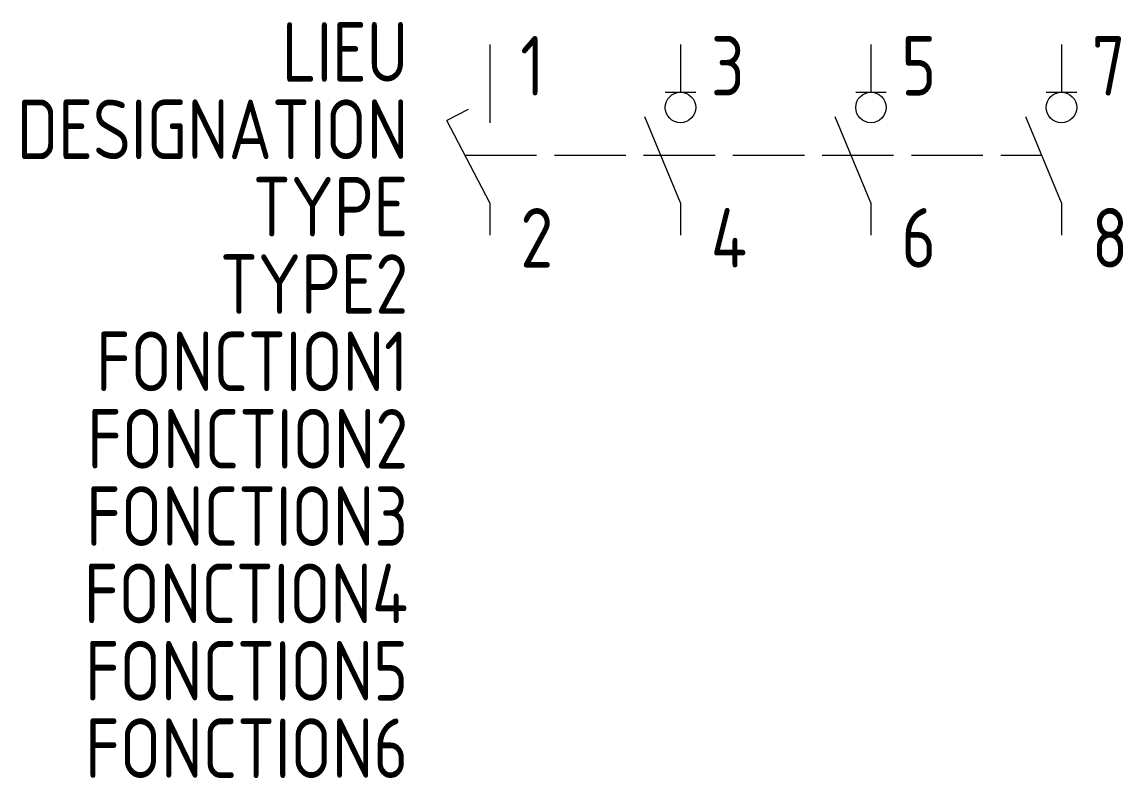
# Model space of a CAD drawing. Extents: x -1604.3 to -1558, y -910.4 to -878.6.
import ezdxf
from ezdxf.enums import TextEntityAlignment as Align

# ---------------------------------------------------------------- set-up
doc = ezdxf.new("R2010")
doc.units = 0
doc.linetypes.add('ACAD_ISO02W100', pattern=[15, 12, -3])
for name, color, linetype in [('SYMB_FIL', 3, 'CONTINUOUS'), ('SYMB_FIL_FIN', 1, 'CONTINUOUS'), ('SYMB_LIAISON', 1, 'ACAD_ISO02W100'), ('SYMB_TXT_CONTACT', 2, 'CONTINUOUS'), ('SYMB_TXT_NOM', 3, 'CONTINUOUS')]:
    doc.layers.add(name, color=color, linetype=linetype)
doc.styles.add('NET2_5', font='isocp.shx', dxfattribs={"width": 0.9, "height": 2.5})

msp = doc.modelspace()

# ---------------------------------------------------------------- linework, layer by layer
at = {"layer": 'SYMB_FIL'}
for p, q in [((-1584.634, -879.593), (-1584.634, -882.874)), ((-1576.634, -879.593), (-1576.634, -881.593)), ((-1568.634, -879.593), (-1568.634, -881.593)), ((-1560.634, -879.593), (-1560.634, -881.593)), ((-1577.274, -881.593), (-1575.994, -881.593)), ((-1569.274, -881.593), (-1567.994, -881.593)), ((-1561.274, -881.593), (-1559.994, -881.593)), ((-1576.634, -886.234), (-1578.134, -882.634)), ((-1568.634, -886.234), (-1570.134, -882.634)), ((-1560.634, -886.234), (-1562.134, -882.634)), ((-1584.634, -886.234), (-1586.442, -882.778)), ((-1584.634, -886.234), (-1584.634, -887.593)), ((-1576.634, -886.234), (-1576.634, -887.593)), ((-1568.634, -886.234), (-1568.634, -887.593)), ((-1560.634, -886.234), (-1560.634, -887.593))]:
    msp.add_line(p, q, dxfattribs=at)
for centre in [(-1576.634, -882.234), (-1568.634, -882.234), (-1560.634, -882.234)]:
    msp.add_circle(centre, 0.64, dxfattribs=at)
at = {"layer": 'SYMB_FIL_FIN'}
msp.add_line((-1585.556, -882.314), (-1586.442, -882.778), dxfattribs=at)
at = {"layer": 'SYMB_LIAISON', "ltscale": 0.25}
msp.add_line((-1585.68, -884.234), (-1561.467, -884.234), dxfattribs=at)

# ---------------------------------------------------------------- texts
at = {"layer": 'SYMB_TXT_CONTACT', "style": 'NET2_5', "width": 0.9, "flags": 8}
for tag, p, s in [('1', (-1583.359, -881.734), 'N'), ('3', (-1575.359, -881.734), '1'), ('5', (-1567.359, -881.734), '3'), ('7', (-1559.359, -881.734), '5'), ('2', (-1583.359, -888.961), 'N'), ('4', (-1575.359, -888.961), '2'), ('6', (-1567.359, -888.961), '4'), ('8', (-1559.359, -888.961), '6')]:
    msp.add_attdef(tag, p, s, height=2.5, dxfattribs=at)
at = {"layer": 'SYMB_TXT_NOM', "style": 'NET2_5', "width": 0.9, "flags": 8}
for tag, text, p in [('LIEU', '', (-1588.069, -881.153)), ('DESIGNATION', 'Q?', (-1588.069, -884.403)), ('TYPE', '?A', (-1588.069, -887.653)), ('TYPE2', '', (-1588.069, -890.903)), ('FONCTION1', '', (-1588.069, -894.153)), ('FONCTION2', '', (-1588.069, -897.403)), ('FONCTION3', '', (-1588.069, -900.653)), ('FONCTION4', '', (-1588.069, -903.903)), ('FONCTION5', '', (-1588.069, -907.153)), ('FONCTION6', '', (-1588.069, -910.403))]:
    msp.add_attdef(tag, text=text, height=2.5, dxfattribs=at).set_placement(p, align=Align.RIGHT)

doc.saveas('drawing.dxf')
